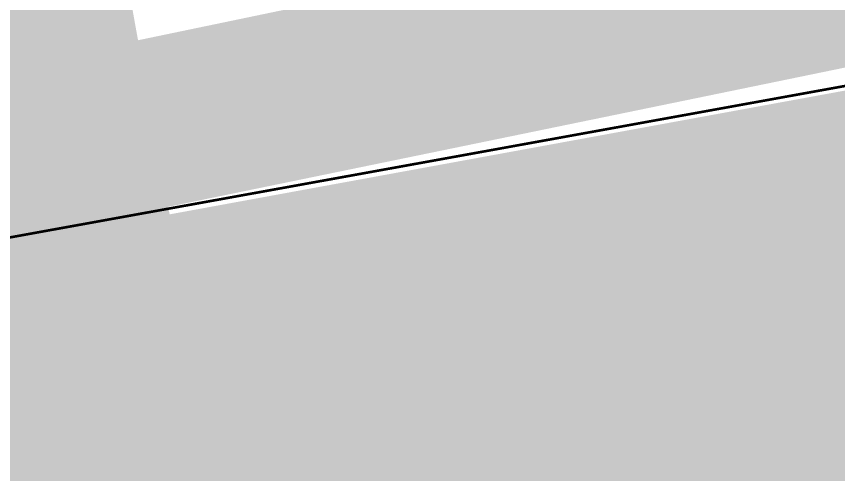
# Model space of a CAD drawing. Header units: metres. Extents: x 394605 to 1395358, y 4171135 to 6406139.
# Drawn here: x 1394341.78 to 1394372.95, y 4172353.84 to 4172371.22 of the extents above; entities that cross this region are included whole.
import ezdxf

# ---------------------------------------------------------------- set-up
doc = ezdxf.new("R2010")
doc.units = ezdxf.units.M
doc.header["$LTSCALE"] = 2
doc.linetypes.add('CONTINU', pattern=[0])
doc.layers.add('EBC', color=7, linetype='CONTINU', true_color=0xeaddbe)
doc.layers.add('P-Archi 2025 09 29', color=7, linetype='Continuous', transparency=0.5)
doc.layers.add('P-COMPO LEGENDE', color=7, linetype='Continuous')
doc.layers.add('T-ER', color=1, linetype='Continuous')

msp = doc.modelspace()

# ---------------------------------------------------------------- hatches: boundary and pattern name
at = {"layer": 'EBC', "lineweight": 40, "true_color": 0xb5da90}
h = msp.add_hatch(dxfattribs=at)
h.set_pattern_fill('EB-CLAS', color=71, scale=2, style=0)
h.set_pattern_definition([(0, (0, 0), (0, 20), []), (90, (0, 0), (-20, 1e-15), []), (0, (7.071, -2.929), (0, 20), [5.8578644, -14.1421356]), (0, (7.071, 2.929), (0, 20), [5.8578664, -14.1421356]), (90, (2.929, -12.929), (-20, 1e-15), [5.8578664, -14.1421356]), (90, (-2.929, 7.071), (-20, 1e-15), [5.8578644, -14.1421356]), (45, (2.929, -7.071), (-9.999999983, 9.999999983), [5.8578644, -22.4264536]), (45, (-7.071, 2.929), (-9.999999983, 9.999999983), [5.8578644, -22.4264536]), (315, (-7.071, -2.929), (9.999999983, 9.999999983), [5.8578644, -22.4264536]), (315, (2.929, 7.071), (9.999999983, 9.999999983), [5.8578644, -22.4264536]), (315, (12.929, -2.929), (9.999999983, 9.999999983), [5.8578644, -22.4264536]), (45, (2.929, 12.929), (-9.999999983, 9.999999983), [5.8578644, -22.4264536])])
h.paths.add_polyline_path([(1393962.6, 4172302.144), (1393986.928, 4172306.901), (1393992.409, 4172298.585), (1394453.852, 4172383.199), (1394478.186, 4172379.705), (1394391.77, 4172215.99), (1394345.807, 4172240.903), (1394314.67, 4172182.95), (1394303.76, 4172162.89), (1394292.3, 4172142.5), (1394337.58, 4172120.11), (1394340.4, 4172118.71), (1394273.5, 4171988.045), (1393838.449, 4172033.85), (1393871.535, 4172243.46)])
at = {"layer": 'P-Archi 2025 09 29', "true_color": 0x76a14f}
h = msp.add_hatch(color=75, dxfattribs=at)
h.dxf.hatch_style = 1
h.paths.add_polyline_path([(1394300.558, 4172360.774), (1394301.831, 4172354.589), (1394486.332, 4172392.575), (1394489.063, 4172398.192), (1394468.883, 4172395.828)])
at = {"layer": 'P-COMPO LEGENDE', "ltscale": 0.5}
h = msp.add_hatch(color=71, dxfattribs=at)
h.dxf.hatch_style = 1
edge = h.paths.add_edge_path()
edge.add_line((1394271.458, 4172484.813), (1394342.981, 4172528.82))
edge.add_line((1394342.981, 4172528.82), (1394368.471, 4172529.2))
edge.add_line((1394368.471, 4172529.2), (1394396.022, 4172465.755))
edge.add_line((1394396.022, 4172465.755), (1394422.854, 4172421.749))
edge.add_line((1394422.854, 4172421.749), (1394436.32, 4172390.646))
edge.add_line((1394436.32, 4172390.646), (1394395.138, 4172382.696))
edge.add_line((1394395.138, 4172382.696), (1394387.426, 4172401.097))
edge.add_line((1394387.426, 4172401.097), (1394359.542, 4172446.827))
edge.add_line((1394359.542, 4172446.827), (1394344.102, 4172482.382))
edge.add_line((1394344.102, 4172482.382), (1394314.264, 4172464.188))
edge.add_line((1394314.264, 4172464.188), (1394317.081, 4172449.917))
edge.add_arc((1394261.745, 4172435.988), 57.063, -2.5075, 14.1295, ccw=False)
edge.add_arc((1394290.888, 4172391.11), 50.721, 13.7791, 56.6762, ccw=False)
edge.add_line((1394340.15, 4172403.19), (1394345.572, 4172374.844))
edge.add_line((1394345.572, 4172374.844), (1394354.681, 4172324.558))
edge.add_line((1394354.681, 4172324.558), (1394038.406, 4172266.388))
edge.add_line((1394038.406, 4172266.388), (1393992.409, 4172298.585))
edge.add_line((1393992.409, 4172298.585), (1393986.626, 4172306.84))
edge.add_line((1393986.626, 4172306.84), (1394112.594, 4172331.1))
edge.add_line((1394112.594, 4172331.1), (1394134.846, 4172327.752))
edge.add_line((1394134.846, 4172327.752), (1394140.126, 4172327.839))
edge.add_line((1394140.126, 4172327.839), (1394306.76, 4172358.544))
edge.add_line((1394306.76, 4172358.544), (1394300.263, 4172393.297))
edge.add_line((1394300.263, 4172393.297), (1394286.206, 4172410.122))
edge.add_line((1394286.206, 4172410.122), (1394279.992, 4172441.591))
edge.add_line((1394279.992, 4172441.591), (1394271.458, 4172484.813))

# ---------------------------------------------------------------- linework, layer by layer
at = {"layer": 'T-ER', "color": 1, "const_width": 0.1, "flags": 128}
msp.add_lwpolyline([(1393936.295, 4172383.718), (1393944.644, 4172389.222), (1393997.363, 4172309.612), (1394312.242, 4172367.689), (1394314.315, 4172368.062), (1394442.293, 4172391.234), (1394488.825, 4172399.742), (1394482.965, 4172388.504), (1394316.091, 4172358.221), (1394314.034, 4172357.851), (1393992.409, 4172298.585)], close=True, dxfattribs=at)

doc.saveas('drawing.dxf')
